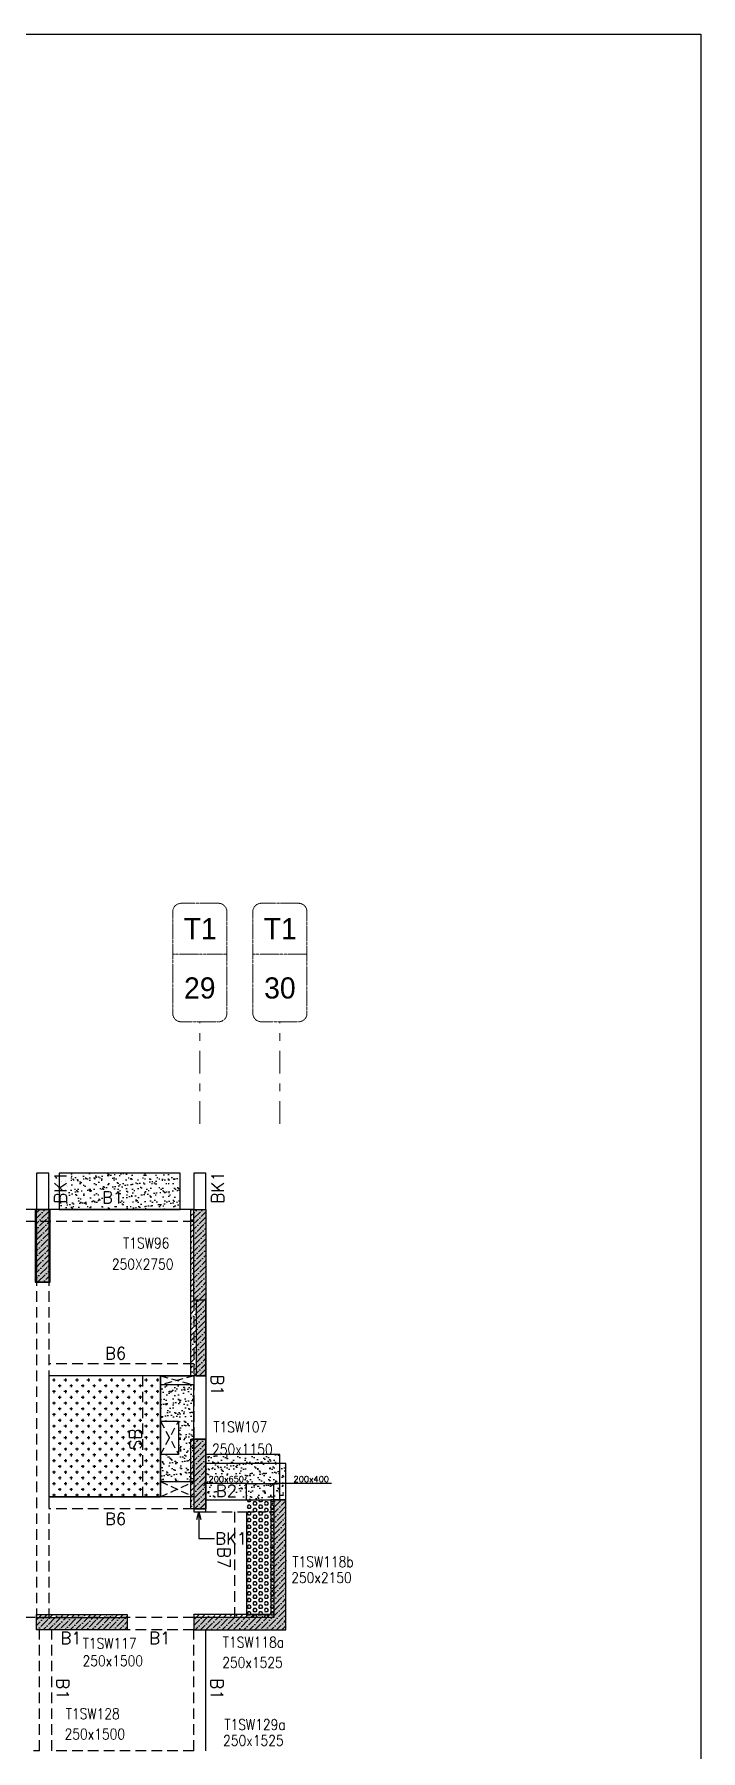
# Model space of a CAD drawing. Header units: millimetres. Extents: x 1078357 to 2594950, y -5122486 to -4636555.
# Drawn here: x 1193016 to 1204038, y -4664941 to -4636555 of the extents above; entities that cross this region are included whole.
import ezdxf
from ezdxf.enums import TextEntityAlignment as Align

# ---------------------------------------------------------------- set-up
doc = ezdxf.new("R2010")
doc.units = ezdxf.units.MM
doc.header["$PDMODE"] = 35
for name, pattern in [('CONTINOUS', [0]), ('DGN STYLE 7', [8.34, 3.75, -1.67, 1.25, -1.67]), ('HIDDEN', [0.375, 0.25, -0.125]), ('New Retail block$0$CONTINOUS', [0])]:
    doc.linetypes.add(name, pattern=pattern)
doc.layers.get('0').update_dxf_attribs({"lineweight": 0})
doc.layers.get('Defpoints').update_dxf_attribs({"lineweight": 0})
for name, color, linetype in [('B-200x325', 201, 'HIDDEN'), ('B-200x400', 44, 'HIDDEN'), ('DROP SLAB', 8, 'Continuous'), ('S-BEAM', 3, 'HIDDEN'), ('S-BEAM NO.', 6, 'Continuous'), ('S-COLUM_STOP', 12, 'Continuous'), ('S-COLUMN', 1, 'Continuous'), ('S-CUTOUT', 8, 'HIDDEN'), ('S-SLAB-PROJECTION', 54, 'New Retail block$0$CONTINOUS'), ('SLAB FOLD', 8, 'Continuous')]:
    doc.layers.add(name, color=color, linetype=linetype)
for name, color, linetype, lineweight in [('Boundary', 40, 'Continuous', 30), ('COL. NO.', 30, 'Continuous', 25), ('COL. SIZE', 7, 'Continuous', 25), ('DIM', 9, 'Continuous', 25), ('GRID LINE', 8, 'Continuous', 0), ('GRID NO', 8, 'DGN STYLE 7', 13), ('HATCH', 8, 'Continuous', 30)]:
    doc.layers.add(name, color=color, linetype=linetype, lineweight=lineweight)
doc.styles.add('Roman', font='romans')
doc.styles.add('ROMANS', font='romans.shx', dxfattribs={"width": 0.85})
doc.styles.get("Standard").update_dxf_attribs({"font": 'Adani Regular.ttf', "height": 500})
doc.dimstyles.new('HARESH', dxfattribs={"dimtxt": 150, "dimasz": 75, "dimexe": 0, "dimexo": 0, "dimgap": 25, "dimtad": 1, "dimdec": 0, "dimdsep": 46, "dimtxsty": 'Roman', "dimblk": 'OBLIQUE', "dimcen": 225, "dimdle": 25, "dimclrd": 2, "dimclre": 2, "dimclrt": 7, "dimadec": 8, "dimazin": 1, "dimtfac": 1, "dimtdec": 0, "dimtmove": 0, "dimatfit": 0, "dimfxl": 1, "dimlwd": -1, "dimlwe": -1, "dimarcsym": 0})
pattern_1 = [(45, (903512.135, -4613405.35), (33.67596, 123.478522), [158.75, -31.75, 0, -31.75])]

# ---------------------------------------------------------------- blocks, each defined once
blk = doc.blocks.new('_Oblique')
at = {"color": 0, "linetype": 'ByBlock', "lineweight": -2}
blk.add_line((-0.5, -0.5), (0.5, 0.5), dxfattribs=at)
blk = doc.blocks.new('*D1385')
at = {"layer": 'Defpoints', "color": 0, "ltscale": 700, "transparency": 16777216}
for p in [(1196978, -4660525), (1196528, -4660791, 0), (1196978, -4660791, 0)]:
    blk.add_point(p, dxfattribs=at)
at = {"layer": 'DIM', "color": 2, "ltscale": 700, "transparency": 16777216}
for p, q in [((1196528, -4660525), (1196453, -4660525)), ((1196528, -4660791), (1196528, -4660525)), ((1196528, -4660525), (1196978, -4660525)), ((1196528, -4660525), (1196978, -4660525)), ((1196978, -4660791), (1196978, -4660525)), ((1196978, -4660525), (1197053, -4660525)), ((1197934, -4660525), (1196978, -4660525))]:
    blk.add_line(p, q, dxfattribs=at)
at = {"layer": 'DIM', "color": 2, "ltscale": 700, "transparency": 16777216, "xscale": 75, "yscale": 75, "zscale": 75}
blk.add_blockref('_Oblique', (1196528, -4660525), dxfattribs=at)
at = {"layer": 'DIM', "color": 2, "ltscale": 700, "transparency": 16777216, "xscale": 75, "yscale": 75, "zscale": 75, "rotation": 180}
blk.add_blockref('_Oblique', (1196978, -4660525), dxfattribs=at)
at = {"layer": 'DIM', "color": 7, "ltscale": 700, "transparency": 16777216, "insert": (1197597, -4660450), "char_height": 150, "attachment_point": 5, "style": 'Roman'}
blk.add_mtext('{\\H0.666667x;200x400}', dxfattribs=at)
blk = doc.blocks.new('*D1386')
at = {"layer": 'Defpoints', "color": 0, "ltscale": 700, "transparency": 16777216}
for p in [(1195853, -4660525), (1195853, -4660791, 0), (1196528, -4660791)]:
    blk.add_point(p, dxfattribs=at)
at = {"layer": 'DIM', "color": 2, "ltscale": 700, "transparency": 16777216}
for p, q in [((1196553, -4660525), (1195828, -4660525)), ((1195853, -4660791), (1195853, -4660525)), ((1196528, -4660791), (1196528, -4660525))]:
    blk.add_line(p, q, dxfattribs=at)
at = {"layer": 'DIM', "color": 2, "ltscale": 700, "transparency": 16777216, "xscale": 75, "yscale": 75, "zscale": 75, "rotation": 180}
blk.add_blockref('_Oblique', (1195853, -4660525), dxfattribs=at)
at = {"layer": 'DIM', "color": 2, "ltscale": 700, "transparency": 16777216, "xscale": 75, "yscale": 75, "zscale": 75}
blk.add_blockref('_Oblique', (1196528, -4660525), dxfattribs=at)
at = {"layer": 'DIM', "color": 7, "ltscale": 700, "transparency": 16777216, "insert": (1196191, -4660450), "char_height": 150, "attachment_point": 5, "style": 'Roman'}
blk.add_mtext('{\\H0.666667x;200x650}', dxfattribs=at)
blk = doc.blocks.new('Tower grid nomenclature-ex')
at = {"layer": 'GRID NO'}
blk.add_lwpolyline([(-1250, -600), (1750, -600, 0.414214), (2000, -350), (2000, 750, 0.414214), (1750, 1000), (-1250, 1000, 0.414214), (-1500, 750), (-1500, -350, 0.414214)], format="xyb", close=True, dxfattribs=at)
blk.add_lwpolyline([(0, 1000), (0, -600)], dxfattribs=at)
at = {"layer": 'GRID NO', "flags": 8}
for p in [(-1235, 400), (1788, 400)]:
    blk.add_attdef('GRID', text='', height=625, dxfattribs=at).set_placement(p, align=Align.MIDDLE_CENTER)

msp = doc.modelspace()

# ---------------------------------------------------------------- hatches: boundary and pattern name
at = {"layer": 'DROP SLAB'}
h = msp.add_hatch(dxfattribs=at)
h.set_pattern_fill('CROSS', color=8, scale=15, angle=0.03079)
h.set_pattern_definition([(180.03079016, (-2157838.37, 9381715.23), (-95.1987999, -95.3011726), [47.625, -142.875]), (270.03079016, (-2157862.2, 9381739.03), (95.3011726, -95.1987999), [47.625, -142.875])])
h.paths.add_polyline_path([(1195104.2, -4658741.4), (1193253.3, -4658741.4), (1193253.3, -4660741.2), (1195104.2, -4660741.2)])
at = {"layer": 'HATCH'}
h = msp.add_hatch(dxfattribs=at)
h.set_pattern_fill('AR-SAND', color=8, scale=3, angle=179.97015)
h.set_pattern_definition([(37.4701541, (-1799280.2, 9331579.07), (-4.7236114, 146.8264517), [0, -115.824, 0, -129.54, 0, -123.825]), (7.4701541, (-1799280.2, 9331579.07), (134.9689868, 214.9772528), [0, -62.484, 0, -104.394, 0, -40.005]), (327.4701541, (-1799373.92, 9331579.12), (237.2979035, 0.3075449), [0, -38.1, 0, -137.16, 0, -179.07]), (317.4701541, (-1799373.92, 9331579.12), (229.1017424, 66.759465), [0, -19.05, 0, -89.916, 0, -102.87])])
h.paths.add_polyline_path([(1195428.3, -4655391.2), (1193428.3, -4655391.2), (1193428.3, -4655991.2), (1195428.3, -4655991.2)])
h = msp.add_hatch(dxfattribs=at)
h.set_pattern_fill('AR-SAND', color=8, scale=3, angle=0.02985)
h.set_pattern_definition([(37.47015413, (-3836394.31, 18699654.23), (-4.72361136, 146.8264517), [0, -115.824, 0, -129.54, 0, -123.825]), (7.4701541, (-3836394.3, 18699654.23), (134.9689868, 214.9772528), [0, -62.484, 0, -104.394, 0, -40.005]), (327.4701541, (-3836488.03, 18699654.28), (237.2979035, 0.3075449), [0, -38.1, 0, -137.16, 0, -179.07]), (317.4701541, (-3836488.03, 18699654.28), (229.1017424, 66.759465), [0, -19.05, 0, -89.916, 0, -102.87])])
edge = h.paths.add_edge_path()
edge.add_line((1195638.7, -4658891.2), (1195104.2, -4658891.2))
edge.add_line((1195104.2, -4658891.2), (1195104.2, -4659491.2))
edge.add_line((1195104.2, -4659491.2), (1195403.4, -4659491.2))
edge.add_line((1195403.4, -4659491.2), (1195403.4, -4660041.2))
edge.add_line((1195403.4, -4660041.2), (1195103.3, -4660041.1))
edge.add_line((1195103.3, -4660041.1), (1195103.3, -4660491.2))
edge.add_line((1195103.3, -4660491.2), (1195653.3, -4660491.2))
edge.add_line((1195653.3, -4660491.2), (1195653.4, -4658891.2))
h = msp.add_hatch(dxfattribs=at)
h.set_pattern_fill('AR-SAND', color=8, scale=3, angle=179.97015)
h.set_pattern_definition([(37.4701541, (-2896504.59, 14015598.24), (-4.72361136, 146.8264517), [0, -115.824, 0, -129.54, 0, -123.825]), (7.4701541, (-2896504.59, 14015598.24), (134.9689868, 214.9772528), [0, -62.484, 0, -104.394, 0, -40.005]), (327.4701541, (-2896598.32, 14015598.29), (237.2979035, 0.3075449), [0, -38.1, 0, -137.16, 0, -179.07]), (317.4701541, (-2896598.32, 14015598.3), (229.1017424, 66.759465), [0, -19.05, 0, -89.916, 0, -102.87])])
h.paths.add_polyline_path([(1197078.4, -4660041.1), (1195853.7, -4660041.1), (1195853.7, -4660791.1), (1197078.4, -4660791.1)])
h = msp.add_hatch(dxfattribs=at)
h.set_pattern_fill('AR-SAND', color=8, scale=3, angle=179.97015)
h.set_pattern_definition([(37.4701541, (-2896504.91, 14015598.26), (-4.72361136, 146.8264517), [0, -115.824, 0, -129.54, 0, -123.825]), (7.4701541, (-2896504.91, 14015598.26), (134.9689868, 214.9772528), [0, -62.484, 0, -104.394, 0, -40.005]), (327.4701541, (-2896598.64, 14015598.31), (237.2979035, 0.3075449), [0, -38.1, 0, -137.16, 0, -179.07]), (317.4701541, (-2896598.64, 14015598.3), (229.1017424, 66.759465), [0, -19.05, 0, -89.916, 0, -102.87])])
h.paths.add_polyline_path([(1197178.4, -4660191.2), (1195853.3, -4660191.2), (1195853.3, -4660791.2), (1197178.4, -4660791.2)])
at = {"layer": 'HATCH', "ltscale": 1000}
h = msp.add_hatch(dxfattribs=at)
h.set_pattern_fill('HEX', color=8, scale=10, angle=180)
h.set_pattern_definition([(180, (12053.804, 210033.016), (-7e-15, -54.99261315), [31.75, -63.5]), (300, (12053.804, 210033.016), (47.625, 27.4963066), [31.75, -63.5]), (240, (12022.054, 210033.016), (47.625, -27.4963066), [31.75, -63.5])])
h.paths.add_polyline_path([(1196978.3, -4662730.6), (1196528.3, -4662730.6), (1196528.2, -4660791.2), (1196978.2, -4660791.2)])
at = {"layer": 'S-COLUM_STOP', "lineweight": 25}
h = msp.add_hatch(dxfattribs=at)
h.set_pattern_fill('ANSI36', color=8, scale=20)
h.set_pattern_definition(pattern_1)
h.paths.add_polyline_path([(1193028.5, -4657191.3), (1193278.5, -4657191.3), (1193278.5, -4655991.3), (1193028.5, -4655991.3)])
h = msp.add_hatch(dxfattribs=at)
h.set_pattern_fill('ANSI36', color=8, scale=20)
h.set_pattern_definition(pattern_1)
h.paths.add_polyline_path([(1195603.5, -4655991.3), (1195853.5, -4655991.3), (1195853.5, -4658741.4), (1195603.5, -4658741.4)])
h = msp.add_hatch(dxfattribs=at)
h.set_pattern_fill('ANSI36', color=8, scale=20)
h.set_pattern_definition([(45, (903512.16, -4590022.35), (33.67596, 123.478522), [158.75, -31.75, 0, -31.75])])
h.paths.add_polyline_path([(1195603.6, -4659791.2), (1195853.6, -4659791.2), (1195853.6, -4660941.2), (1195603.6, -4660941.2)])
h = msp.add_hatch(dxfattribs=at)
h.set_pattern_fill('ANSI36', color=8, scale=20)
h.set_pattern_definition(pattern_1)
h.paths.add_polyline_path([(1196928.5, -4662691.3), (1195653.5, -4662691.3), (1195653.5, -4662941.3), (1197178.5, -4662941.3), (1197178.5, -4660791.3), (1196928.5, -4660791.3)])
h = msp.add_hatch(dxfattribs=at)
h.set_pattern_fill('ANSI36', color=8, scale=20)
h.set_pattern_definition(pattern_1)
h.paths.add_polyline_path([(1193053.5, -4662691.2), (1194553.5, -4662691.2), (1194553.5, -4662941.2), (1193053.5, -4662941.2)])
at = {"layer": 'S-COLUMN', "lineweight": 25}
h = msp.add_hatch(color=1, dxfattribs=at)
h.dxf.hatch_style = 1
h.paths.add_polyline_path([(1193053.5, -4657191.3), (1193253.5, -4657191.3), (1193253.5, -4655991.3), (1193053.5, -4655991.3)])
at = {"layer": 'S-COLUMN', "lineweight": 25, "extrusion": (-1.00316e-06, 2.11765e-11, 1)}
h = msp.add_hatch(color=1, dxfattribs=at)
h.dxf.hatch_style = 1
h.paths.add_polyline_path([(1195653.5, -4655991.3), (1195853.5, -4655991.3), (1195853.5, -4657491.2), (1195653.5, -4657491.2)])
at = {"layer": 'S-COLUMN', "lineweight": 25, "extrusion": (-1.00316e-06, -2.11765e-11, 1)}
h = msp.add_hatch(color=1, dxfattribs=at)
h.dxf.hatch_style = 1
h.paths.add_polyline_path([(1195693.5, -4658741.4), (1195853.5, -4658741.4), (1195853.5, -4657491.2), (1195693.5, -4657491.2)])
at = {"layer": 'S-COLUMN', "lineweight": 25, "extrusion": (-1.00316e-06, 2.11765e-11, 1)}
h = msp.add_hatch(color=1, dxfattribs=at)
h.dxf.hatch_style = 1
h.paths.add_polyline_path([(1195653.5, -4660941.3), (1195853.5, -4660941.3), (1195853.5, -4659791.2), (1195653.5, -4659791.2)])
h = msp.add_hatch(color=1, dxfattribs=at)
h.dxf.hatch_style = 1
h.paths.add_polyline_path([(1196978.5, -4662741.3), (1195653.5, -4662741.3), (1195653.5, -4662941.3), (1197178.5, -4662941.3), (1197178.5, -4660791.3), (1196978.5, -4660791.3)])
at = {"layer": 'S-COLUMN', "lineweight": 25}
h = msp.add_hatch(color=1, dxfattribs=at)
h.dxf.hatch_style = 1
h.paths.add_polyline_path([(1193053.5, -4662741.2), (1194553.5, -4662741.2), (1194553.5, -4662941.2), (1193053.5, -4662941.2)])

# ---------------------------------------------------------------- linework, layer by layer
at = {"layer": 'B-200x400', "linetype": 'ByBlock', "ltscale": 500}
msp.add_line((1196528.2, -4660791.2, 0), (1196978.2, -4660791.2, 0), dxfattribs=at)
at = {"layer": 'B-200x400', "linetype": 'HIDDEN', "ltscale": 500}
msp.add_line((1196528.2, -4660991.2, 0), (1196978.2, -4660991.2, 0), dxfattribs=at)
at = {"layer": 'Boundary', "ltscale": 700, "elevation": 0}
msp.add_lwpolyline([(1097224.7, -4636555), (1204038.4, -4636555), (1204038.4, -4684019.2), (1097224.7, -4684019.2)], close=True, dxfattribs=at)
at = {"layer": 'DROP SLAB', "color": 3, "linetype": 'CONTINOUS', "ltscale": 500, "elevation": 0}
for points in [[(1195104.2, -4658741.4), (1193253.3, -4658741.4), (1193253.3, -4660741.2), (1195104.2, -4660741.2)], [(1195103.4, -4658741.4), (1195653.4, -4658741.4), (1195653.4, -4658891.2), (1195103.4, -4658891.2)], [(1195103.4, -4659491.1), (1195403.4, -4659491.1), (1195403.4, -4660041.2), (1195103.4, -4660041.2)], [(1195103.7, -4660491.3), (1195653.5, -4660491.3), (1195653.5, -4660741.3), (1195103.7, -4660741.3)]]:
    msp.add_lwpolyline(points, close=True, dxfattribs=at)
at = {"layer": 'GRID LINE', "linetype": 'DGN STYLE 7', "ltscale": 100, "elevation": 0}
for points in [[(1195753.4, -4654575.5), (1195753.4, -4652886.6)], [(1197078.4, -4654575.5), (1197078.4, -4652886.6)]]:
    msp.add_lwpolyline(points, dxfattribs=at)
at = {"layer": 'S-BEAM', "linetype": 'CONTINOUS', "ltscale": 700}
for p, q in [((1193253.3, -4655391.2, 0), (1193053.3, -4655391.2, 0)), ((1193053.3, -4655391.2, 0), (1193053.4, -4655991.2, 0)), ((1193253.3, -4655991.2, 0), (1193253.3, -4655391.2, 0)), ((1195853.3, -4655391.2, 0), (1195653.3, -4655391.2, 0)), ((1195653.3, -4655391.2, 0), (1195653.4, -4655991.2, 0)), ((1195853.3, -4655991.2, 0), (1195853.3, -4655391.2, 0)), ((1195653.3, -4655991.2, 0), (1190653.4, -4655991.3, 0)), ((1195853.3, -4657491.1, 0), (1195853.3, -4659991.2, 0)), ((1195853.4, -4660791.2, 0), (1196528.2, -4660791.2, 0)), ((1195853.4, -4664941.2, 0), (1195853.4, -4662941.2, 0))]:
    msp.add_line(p, q, dxfattribs=at)
at = {"layer": 'S-BEAM', "linetype": 'HIDDEN', "ltscale": 700}
for p, q in [((1195653.3, -4656191.2, 0), (1190653.4, -4656191.3, 0)), ((1193053.3, -4656291.2, 0), (1193053.3, -4662741.1, 0)), ((1193253.3, -4656291.2, 0), (1193253.3, -4662741.1, 0)), ((1195653.3, -4657491.1, 0), (1195653.3, -4659991.2, 0)), ((1195654.1, -4657791.2, 0), (1195653.3, -4657791.2, 0)), ((1194804.2, -4658741.4, 0), (1194804.2, -4660741.2, 0)), ((1195104.2, -4658741.4, 0), (1195104.2, -4660741.2, 0)), ((1195853.4, -4660991.2, 0), (1196528.2, -4660991.2, 0)), ((1195653.3, -4662741.1, 0), (1190653.3, -4662741.1, 0)), ((1193103.3, -4664941.2, 0), (1193103.4, -4662941.2, 0)), ((1193303.3, -4664941.2, 0), (1193303.4, -4662941.2, 0)), ((1195653.3, -4662941.1, 0), (1193303.4, -4662941.1, 0)), ((1195653.4, -4664941.2, 0), (1195653.4, -4662941.2, 0)), ((1193103.3, -4664941.2, 0), (1193003.3, -4664941.2, 0)), ((1195653.3, -4664941.2, 0), (1193303.3, -4664941.2, 0))]:
    msp.add_line(p, q, dxfattribs=at)
at = {"layer": 'S-BEAM', "ltscale": 700}
for p, q in [((1195653.4, -4658541.4, 0), (1193253.4, -4658541.4, 0)), ((1195653.2, -4660941.2, 0), (1193253.4, -4660941.2, 0)), ((1196328.2, -4660991.2, 0), (1196328.2, -4662741.2, 0))]:
    msp.add_line(p, q, dxfattribs=at)
at = {"layer": 'S-BEAM', "linetype": 'Continuous', "ltscale": 700}
for p, q in [((1195653.4, -4658741.4, 0), (1193253.4, -4658741.4, 0)), ((1195104.2, -4658741.4, 0), (1195104.2, -4660741.2, 0)), ((1195653.2, -4660741.2, 0), (1193253.4, -4660741.2, 0)), ((1196528.2, -4660991.2, 0), (1196528.2, -4662730.5, 0))]:
    msp.add_line(p, q, dxfattribs=at)
at = {"layer": 'S-BEAM', "linetype": 'Continuous', "ltscale": 700, "elevation": 0}
msp.add_lwpolyline([(1195853.4, -4660941.3), (1195653.4, -4660941.3), (1195653.4, -4660991.4), (1195853.4, -4660991.4)], close=True, dxfattribs=at)
at = {"layer": 'S-COLUM_STOP', "lineweight": 25, "elevation": 0}
for points in [[(1193028.5, -4657191.3), (1193278.5, -4657191.3), (1193278.5, -4655991.3), (1193028.5, -4655991.3)], [(1195603.5, -4659791.2), (1195853.5, -4659791.2), (1195853.5, -4660941.2), (1195603.5, -4660941.2)], [(1193053.5, -4662691.2), (1194553.5, -4662691.2), (1194553.5, -4662941.2), (1193053.5, -4662941.2)]]:
    msp.add_lwpolyline(points, close=True, dxfattribs=at)
at = {"layer": 'S-COLUM_STOP', "lineweight": 25, "extrusion": (-1.00316e-06, 2.11765e-11, 1), "elevation": -1.2}
msp.add_lwpolyline([(1195603.5, -4655991.3), (1195853.5, -4655991.3), (1195853.5, -4658741.4), (1195603.5, -4658741.4)], close=True, dxfattribs=at)
at = {"layer": 'S-COLUM_STOP', "lineweight": 25, "extrusion": (-1.00316e-06, 1.91639e-11, 1), "elevation": -1.2}
msp.add_lwpolyline([(1196878.5, -4662691.3), (1195653.5, -4662691.3), (1195653.5, -4662941.3), (1197178.5, -4662941.3), (1197178.5, -4660791.3), (1196928.5, -4660791.3), (1196928.5, -4662691.3)], close=True, dxfattribs=at)
at = {"layer": 'S-COLUMN', "color": 1, "lineweight": 25, "elevation": 0}
for points in [[(1193053.5, -4655991.3), (1193253.5, -4655991.3), (1193253.5, -4657191.3), (1193053.5, -4657191.3)], [(1193053.5, -4662741.2), (1194553.5, -4662741.2), (1194553.5, -4662941.2), (1193053.5, -4662941.2)]]:
    msp.add_lwpolyline(points, close=True, dxfattribs=at)
at = {"layer": 'S-COLUMN', "color": 1, "lineweight": 25, "extrusion": (-1.00316e-06, 2.11765e-11, 1), "elevation": -1.2}
for points in [[(1195653.5, -4655991.3), (1195853.5, -4655991.3), (1195853.5, -4657491.2), (1195653.5, -4657491.2)], [(1195653.5, -4660941.3), (1195853.5, -4660941.3), (1195853.5, -4659791.2), (1195653.5, -4659791.2)]]:
    msp.add_lwpolyline(points, close=True, dxfattribs=at)
at = {"layer": 'S-COLUMN', "color": 1, "lineweight": 25, "extrusion": (-1.00316e-06, -2.11765e-11, 1), "elevation": -1.2}
msp.add_lwpolyline([(1195693.5, -4658741.4), (1195853.5, -4658741.4), (1195853.5, -4657491.2), (1195693.5, -4657491.2)], close=True, dxfattribs=at)
at = {"layer": 'S-COLUMN', "color": 1, "lineweight": 25, "extrusion": (-1.00316e-06, 2.11765e-11, 1), "elevation": -1.2}
msp.add_lwpolyline([(1196978.5, -4662741.3), (1195653.5, -4662741.3), (1195653.5, -4662941.3), (1197178.5, -4662941.3), (1197178.5, -4660791.3), (1196978.5, -4660791.3), (1196978.5, -4662741.3)], dxfattribs=at)
at = {"layer": 'S-CUTOUT', "ltscale": 500}
for p, q in [((1195653.4, -4658741.2, 0), (1195103.4, -4658891.2, 0)), ((1195104.2, -4658741.4, 0), (1195653.4, -4658891.2, 0)), ((1195103.3, -4659491.1, 0), (1195403.4, -4660041.1, 0)), ((1195103.3, -4660041.1, 0), (1195403.4, -4659491.1, 0)), ((1195103.7, -4660491.3, 0), (1195653.5, -4660741.3, 0)), ((1195103.7, -4660741.3, 0), (1195653.7, -4660491.3, 0))]:
    msp.add_line(p, q, dxfattribs=at)
at = {"layer": 'S-SLAB-PROJECTION', "elevation": 0}
for points in [[(1195428.3, -4655391.2), (1193428.3, -4655391.2), (1193428.3, -4655991.2), (1195428.3, -4655991.2)], [(1197078.4, -4660041.1), (1195853.7, -4660041.1), (1195853.7, -4660791.1), (1197078.4, -4660791.1)], [(1197178.4, -4660191.2), (1195853.3, -4660191.2), (1195853.3, -4660791.2), (1197178.4, -4660791.2)]]:
    msp.add_lwpolyline(points, close=True, dxfattribs=at)
at = {"layer": 'SLAB FOLD', "color": 8, "ltscale": 1000, "elevation": 0}
msp.add_lwpolyline([(1195638.7, -4658891.2), (1195104.2, -4658891.2), (1195104.2, -4659491.2), (1195403.4, -4659491.2), (1195403.4, -4660041.2), (1195103.3, -4660041.1), (1195103.3, -4660491.2), (1195653.3, -4660491.2), (1195653.4, -4658891.2)], dxfattribs=at)

# ---------------------------------------------------------------- block references
at = {"layer": 'GRID NO'}
ref = msp.add_blockref('Tower grid nomenclature-ex', (1195641.4, -4651766.6, 0), dxfattribs=dict(at, xscale=0.56, yscale=0.56, zscale=0.56, rotation=270))
ref.add_attrib('GRID', '29', dxfattribs={"height": 350}).set_placement((1195753.4, -4652326.6, 0), align=Align.MIDDLE_CENTER)
ref.add_attrib('GRID', 'T1', dxfattribs={"height": 350}).set_placement((1195759.2, -4651346.6, 0), align=Align.MIDDLE_CENTER)
ref = msp.add_blockref('Tower grid nomenclature-ex', (1196966.4, -4651766.6, 0), dxfattribs=dict(at, xscale=0.56, yscale=0.56, zscale=0.56, rotation=270))
ref.add_attrib('GRID', '30', dxfattribs={"height": 350}).set_placement((1197078.4, -4652326.6, 0), align=Align.MIDDLE_CENTER)
ref.add_attrib('GRID', 'T1', dxfattribs={"height": 350}).set_placement((1197084.2, -4651346.6, 0), align=Align.MIDDLE_CENTER)

# ---------------------------------------------------------------- texts
at = {"layer": 'B-200x325', "linetype": 'Continuous', "ltscale": 700, "style": 'ROMANS'}
for p in [(1194183.9, -4658469.3, -2.7), (1194183.9, -4661206.4, -2.7)]:
    msp.add_text('B6', height=200, rotation=0.00094, dxfattribs=at).set_placement(p)
at = {"layer": 'COL. NO.', "linetype": 'Continuous', "style": 'ROMANS', "width": 0.85}
for s, p in [('T1SW96', (1194484.5, -4656634, -320.4)), ('T1SW107', (1195976.3, -4659674.7, -320.4)), ('T1SW118b', (1197285, -4661904, -320.4)), ('T1SW117', (1193816.2, -4663254.1, -320.4)), ('T1SW118a', (1196134.8, -4663235.2, -320.4)), ('T1SW128', (1193536.4, -4664417.8, -320.4)), ('T1SW129a', (1196158.6, -4664596.8, -320.4))]:
    msp.add_text(s, height=175, dxfattribs=at).set_placement(p)
at = {"layer": 'COL. SIZE', "linetype": 'Continuous', "style": 'ROMANS', "width": 0.85}
for s, p in [('250X2750', (1194298.4, -4656982.1, -320.4)), ('250x1150', (1195956.3, -4660043.4, -320.4)), ('250x2150', (1197264.8, -4662168, -320.4)), ('250x1500', (1193813.6, -4663542.3, -320.4)), ('250x1525', (1196124.4, -4663570.6, -320.4)), ('250x1500', (1193516.4, -4664754.1, -320.4)), ('250x1525', (1196138.4, -4664860.8, -320.4))]:
    msp.add_text(s, height=175, dxfattribs=at).set_placement(p)
at = {"layer": 'S-BEAM NO.', "linetype": 'HIDDEN', "ltscale": 500, "style": 'ROMANS'}
for s, rotation, p in [('BK1', 90, (1193549, -4655890.8, 50)), ('BK1', 90, (1196149, -4655890.8, 50)), ('B1', 359.99906, (1194135.4, -4655890.9, -2.7)), ('B1', 269.99906, (1195943.8, -4658721.3, -2.7)), ('B1', 359.99906, (1193446.4, -4663178.3, -2.7)), ('B1', 359.99906, (1194915.3, -4663178.4, -2.7)), ('B1', 269.99906, (1193387.2, -4663747.4, -2.7)), ('B1', 269.99906, (1195937.3, -4663747.4, -2.7))]:
    msp.add_text(s, height=200, rotation=rotation, dxfattribs=at).set_placement(p)
at = {"layer": 'S-BEAM NO.', "linetype": 'Continuous', "ltscale": 700, "style": 'ROMANS'}
for s, rotation, p in [('SB', 90.00094, (1194788.1, -4659965.7, -2.7)), ('BK1', 359.99906, (1196006.5, -4661533.4, -2.7)), ('B7', 269.99866, (1196054.1, -4661576.1, -2.7))]:
    msp.add_text(s, height=200, rotation=rotation, dxfattribs=at).set_placement(p)
at = {"layer": 'S-BEAM NO.', "linetype": 'Continuous', "ltscale": 500, "style": 'ROMANS'}
msp.add_text('B2', height=200, dxfattribs=at).set_placement((1196017.7, -4660744.1, -2.7))

# ---------------------------------------------------------------- dimensions: what is measured, and where the dimension line sits
at = {"layer": 'DIM', "ltscale": 700}
dim = msp.add_linear_dim(base=(1195853.1, -4660525.2, 0), p1=(1196528.1, -4660791.2, 0), p2=(1195853.1, -4660791.2, 0), angle=180, text='{\\H0.666667x;200x650}', dimstyle='HARESH', override={"dimtxsty": 'Roman', "dimtmove": 1}, dxfattribs=at)
dim.commit()
dim.dimension.update_dxf_attribs({"geometry": '*D1386', "text_midpoint": (1196190.6, -4660450.2, 0)})
dim = msp.add_linear_dim(base=(1196978.1, -4660525.2, 0), p1=(1196528.1, -4660791.2, 0), p2=(1196978.1, -4660791.2, 0), angle=180, text='{\\H0.666667x;200x400}', dimstyle='HARESH', override={"dimtxsty": 'Roman', "dimtmove": 1}, dxfattribs=at)
dim.commit()
dim.dimension.update_dxf_attribs({"geometry": '*D1385', "text_midpoint": (1197597.5, -4660546.9, 0), "dimtype": 160})

# ---------------------------------------------------------------- leaders
at = {"layer": 'S-BEAM NO.', "linetype": 'Continuous', "ltscale": 700}
msp.add_leader([(1195736.9, -4660991.4, 0), (1195736.9, -4661431.2, 0), (1195995.7, -4661431.2, 0)], dimstyle='HARESH', override={"dimasz": 125, "dimgap": 25, "dimtad": 0, "dimldrblk": 'Open30'}, dxfattribs=at)

doc.saveas('drawing.dxf')
